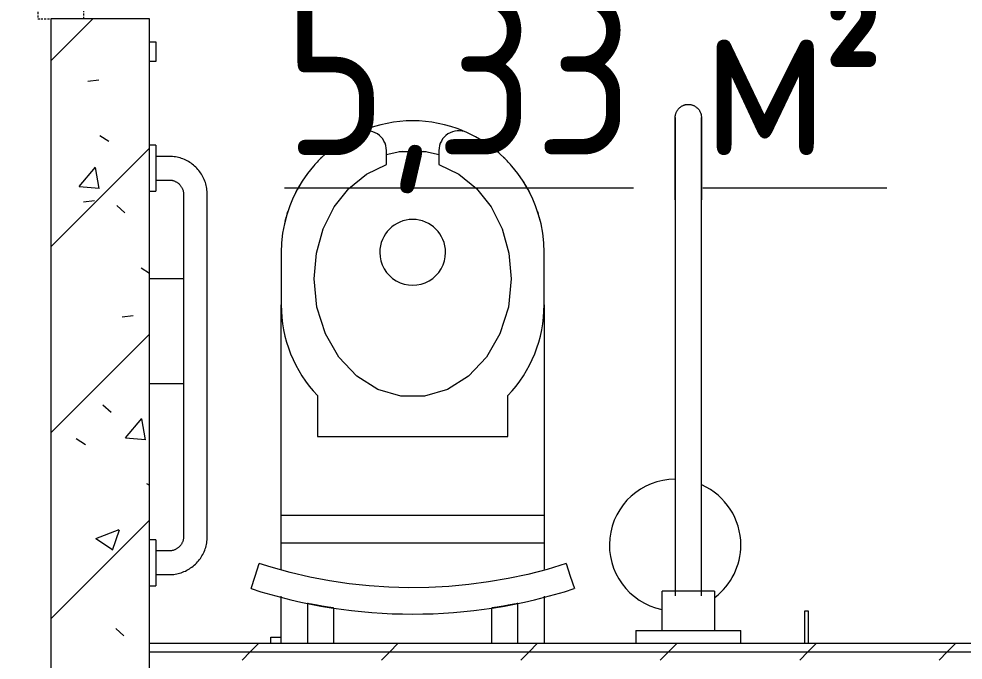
# Model space of a CAD drawing. Header units: millimetres. Extents: x -515342 to 330399, y -224905 to 507333.
# Drawn here: x -286772 to -285335, y -25979 to -25004 of the extents above; entities that cross this region are included whole.
import ezdxf

# ---------------------------------------------------------------- set-up
doc = ezdxf.new("R2010")
doc.units = ezdxf.units.MM
doc.linetypes.add('ASVP_Невидимые', pattern=[5, 3, -2])
for name, color, linetype, lineweight in [('Двери', 7, 'Continuous', 0), ('Марки помещений', 7, 'Continuous', 0), ('Оборудование', 7, 'Continuous', 0), ('Сантехника', 7, 'Continuous', 0), ('Стены внутренние', 7, 'Continuous', 0), ('Стены отделка', 7, 'Continuous', 0), ('Стены перегородки', 7, 'Continuous', 0), ('Стены штриховка', 7, 'Continuous', 0)]:
    doc.layers.add(name, color=color, linetype=linetype, lineweight=lineweight)
doc.styles.add('GOST Common_1', font='', dxfattribs={"width": 0.9, "height": 250})
doc.styles.add('GOST Common_2', font='', dxfattribs={"width": 0.9, "height": 250})
doc.styles.get('GOST Common_1').set_extended_font_data('GOST Common')
doc.styles.get('GOST Common_2').set_extended_font_data('GOST Common')
pattern_1 = [(45, (-374753.14, -35598.53), (-106.06602, 106.06602), [])]

# ---------------------------------------------------------------- blocks, each defined once
blk = doc.blocks.new('Дверь_Деревянная_1 полотно - АР_Дверь_Санузел_1000х2000h_полотно__Г_Пр-8738115-О_АР_П_1_0_000_План 1 этажа')
at = {"layer": 'Двери', "lineweight": 18}
for p, q in [((-500, 95), (-500, 1095)), ((-500, 1095), (-460, 1095)), ((-460, 930), (-460, 1095)), ((-460, 330), (-460, 860)), ((-460, 95), (-460, 260)), ((-530, 95), (-500, 95)), ((-530, 95), (-530, 25)), ((-500, 55), (-500, 95)), ((-460, 95), (-500, 95)), ((530, 95), (500, 95)), ((500, 55), (500, 95)), ((530, 95), (530, 25)), ((-500, 55), (-490, 55)), ((-490, 25), (-490, 55)), ((500, 55), (490, 55)), ((490, 25), (490, 55)), ((-530, 25), (-490, 25)), ((530, 25), (490, 25))]:
    blk.add_line(p, q, dxfattribs=at)
at = {"layer": 'Двери', "linetype": 'ASVP_Невидимые', "lineweight": 18}
for p, q in [((-550, 95), (-550, 75)), ((-530, 95), (-550, 95)), ((530, 95), (550, 95)), ((550, 95), (550, 75)), ((-550, 25), (-530, 25)), ((550, 25), (530, 25))]:
    blk.add_line(p, q, dxfattribs=at)
at = {"layer": 'Двери', "lineweight": 18}
blk.add_arc((-500, 95), 1000, 0, 90, dxfattribs=at)
blk = doc.blocks.new('Опорный поручень - Откидной поручень для унитаза-8752278-О_АР_П_1_0_000_План 1 этажа')
at = {"layer": 'Оборудование'}
for p, q in [((88980, 10320), (88980, 9717.7)), ((89020, 9717.7), (89020, 10320)), ((89040, 9725), (88960, 9725)), ((88960, 9685), (88960, 9725)), ((89040, 9725), (89040, 9685)), ((88960, 9665), (88960, 9685)), ((89040, 9685), (89040, 9665)), ((88920, 9665), (89080, 9665)), ((88920, 9665), (88920, 9645)), ((89080, 9645), (89080, 9665))]:
    blk.add_line(p, q, dxfattribs=at)
at = {"layer": 'Оборудование', "flags": 128}
for points in [[(88980, 10445), (88980, 10445.8), (88980.1, 10446.6), (88980.1, 10447.4), (88980.3, 10448.2), (88980.4, 10449), (88980.6, 10449.8), (88980.8, 10450.5), (88981, 10451.3), (88981.3, 10452), (88981.6, 10452.8), (88981.9, 10453.5), (88982.3, 10454.2), (88982.6, 10454.9), (88983.1, 10455.6), (88983.5, 10456.3), (88984, 10456.9), (88984.4, 10457.6), (88985, 10458.2), (88985.5, 10458.8), (88986.1, 10459.3), (88986.7, 10459.9), (88987.3, 10460.4), (88987.9, 10460.9), (88988.5, 10461.4), (88989.2, 10461.8), (88989.9, 10462.2), (88990.6, 10462.6), (88991.3, 10463), (88992, 10463.3), (88992.8, 10463.6), (88993.5, 10463.9), (88994.3, 10464.2), (88995, 10464.4), (88995.8, 10464.6), (88996.6, 10464.7), (88997.4, 10464.8), (88998.2, 10464.9), (88999, 10465), (88999.8, 10465), (89000, 10465)], [(89000, 10465), (89000.8, 10465), (89001.6, 10464.9), (89002.4, 10464.9), (89003.2, 10464.7), (89004, 10464.6), (89004.8, 10464.4), (89005.5, 10464.2), (89006.3, 10464), (89007, 10463.7), (89007.8, 10463.4), (89008.5, 10463.1), (89009.2, 10462.7), (89009.9, 10462.4), (89010.6, 10461.9), (89011.3, 10461.5), (89011.9, 10461), (89012.6, 10460.6), (89013.2, 10460), (89013.8, 10459.5), (89014.3, 10458.9), (89014.9, 10458.3), (89015.4, 10457.7), (89015.9, 10457.1), (89016.4, 10456.5), (89016.8, 10455.8), (89017.2, 10455.1), (89017.6, 10454.4), (89018, 10453.7), (89018.3, 10453), (89018.6, 10452.2), (89018.9, 10451.5), (89019.2, 10450.7), (89019.4, 10450), (89019.6, 10449.2), (89019.7, 10448.4), (89019.8, 10447.6), (89019.9, 10446.8), (89020, 10446), (89020, 10445.2), (89020, 10445)], [(88980, 10320), (88980, 10325), (88980, 10330), (88980, 10335), (88980, 10339.9), (88980, 10344.8), (88980, 10349.7), (88980, 10354.5), (88980, 10359.3), (88980, 10364), (88980, 10368.7), (88980, 10373.2), (88980, 10377.7), (88980, 10382.1), (88980, 10386.4), (88980, 10390.6), (88980, 10394.6), (88980, 10398.6), (88980, 10402.4), (88980, 10406.1), (88980, 10409.7), (88980, 10413.1), (88980, 10416.3), (88980, 10419.5), (88980, 10422.4), (88980, 10425.2), (88980, 10427.8), (88980, 10430.2), (88980, 10432.5), (88980, 10434.6), (88980, 10436.5), (88980, 10438.2), (88980, 10439.8), (88980, 10441.1), (88980, 10442.2), (88980, 10443.2), (88980, 10443.9), (88980, 10444.5), (88980, 10444.8), (88980, 10445), (88980, 10445)], [(88980, 10445), (88980, 10444.9), (88980, 10444.6), (88980, 10444.1), (88980, 10443.4), (88980, 10442.5), (88980, 10441.4), (88980, 10440.1), (88980, 10438.7), (88980, 10437), (88980, 10435.1), (88980, 10433.1), (88980, 10430.9), (88980, 10428.5), (88980, 10425.9), (88980, 10423.2), (88980, 10420.3), (88980, 10417.2), (88980, 10414), (88980, 10410.6), (88980, 10407.1), (88980, 10403.4), (88980, 10399.6), (88980, 10395.7), (88980, 10391.7), (88980, 10387.5), (88980, 10383.3), (88980, 10378.9), (88980, 10374.5), (88980, 10369.9), (88980, 10365.3), (88980, 10360.6), (88980, 10355.8), (88980, 10351), (88980, 10346.2), (88980, 10341.2), (88980, 10336.3), (88980, 10331.3), (88980, 10326.3), (88980, 10321.3), (88980, 10320)], [(89020, 10320), (89020, 10325), (89020, 10330), (89020, 10335), (89020, 10339.9), (89020, 10344.8), (89020, 10349.7), (89020, 10354.5), (89020, 10359.3), (89020, 10364), (89020, 10368.7), (89020, 10373.2), (89020, 10377.7), (89020, 10382.1), (89020, 10386.4), (89020, 10390.6), (89020, 10394.6), (89020, 10398.6), (89020, 10402.4), (89020, 10406.1), (89020, 10409.7), (89020, 10413.1), (89020, 10416.3), (89020, 10419.5), (89020, 10422.4), (89020, 10425.2), (89020, 10427.8), (89020, 10430.2), (89020, 10432.5), (89020, 10434.6), (89020, 10436.5), (89020, 10438.2), (89020, 10439.8), (89020, 10441.1), (89020, 10442.2), (89020, 10443.2), (89020, 10443.9), (89020, 10444.5), (89020, 10444.8), (89020, 10445), (89020, 10445)], [(89020, 10445), (89020, 10444.9), (89020, 10444.6), (89020, 10444.1), (89020, 10443.4), (89020, 10442.5), (89020, 10441.4), (89020, 10440.1), (89020, 10438.7), (89020, 10437), (89020, 10435.1), (89020, 10433.1), (89020, 10430.9), (89020, 10428.5), (89020, 10425.9), (89020, 10423.2), (89020, 10420.3), (89020, 10417.2), (89020, 10414), (89020, 10410.6), (89020, 10407.1), (89020, 10403.4), (89020, 10399.6), (89020, 10395.7), (89020, 10391.7), (89020, 10387.5), (89020, 10383.3), (89020, 10378.9), (89020, 10374.5), (89020, 10369.9), (89020, 10365.3), (89020, 10360.6), (89020, 10355.8), (89020, 10351), (89020, 10346.2), (89020, 10341.2), (89020, 10336.3), (89020, 10331.3), (89020, 10326.3), (89020, 10321.3), (89020, 10320)]]:
    blk.add_lwpolyline(points, dxfattribs=at)
blk = doc.blocks.new('МГН_Санузел_Поручень горизонтальный - АР_Сантехнические приборы_МГН_Поручень горизонтальный-V255-О_АР_П_1_0_000_План 1 этажа')
at = {"layer": 'Сантехника'}
for p, q in [((-1190.8, 0), (-1190.8, -10)), ((-1155.8, -10), (-1190.8, -10)), ((-1173.8, -10), (-1173.8, -30)), ((-1120.8, -10), (-1155.8, -10)), ((-1137.8, -30), (-1137.8, -10)), ((-1120.8, -10), (-1120.8, 0)), ((-590.8, 0), (-590.8, -10)), ((-555.8, -10), (-590.8, -10)), ((-573.8, -10), (-573.8, -30)), ((-520.8, -10), (-555.8, -10)), ((-537.8, -30), (-537.8, -10)), ((-520.8, -10), (-520.8, 0)), ((-595.8, -52), (-1115.8, -52)), ((-1115.8, -88), (-595.8, -88))]:
    blk.add_line(p, q, dxfattribs=at)
at = {"layer": 'Сантехника', "flags": 128}
for points in [[(-1173.8, -30), (-1173.7, -32.3), (-1173.6, -34.6), (-1173.4, -36.9), (-1173.1, -39.2), (-1172.6, -41.5), (-1172.1, -43.8), (-1171.5, -46), (-1170.9, -48.2), (-1170.1, -50.4), (-1169.2, -52.6), (-1168.3, -54.7), (-1167.2, -56.8), (-1166.1, -58.8), (-1164.9, -60.8), (-1163.7, -62.7), (-1162.3, -64.6), (-1160.9, -66.5), (-1159.4, -68.2), (-1157.8, -70), (-1156.2, -71.6), (-1154.5, -73.2), (-1152.8, -74.7), (-1150.9, -76.1), (-1149.1, -77.5), (-1147.1, -78.8), (-1145.2, -80), (-1143.1, -81.2), (-1141.1, -82.2), (-1139, -83.2), (-1136.8, -84.1), (-1134.6, -84.9), (-1132.4, -85.6), (-1130.2, -86.2), (-1127.9, -86.7), (-1125.7, -87.2), (-1123.4, -87.5), (-1121.1, -87.8), (-1118.7, -87.9), (-1116.4, -88), (-1115.8, -88)], [(-1115.8, -52), (-1116.7, -52), (-1117.6, -51.9), (-1118.4, -51.8), (-1119.3, -51.7), (-1120.2, -51.6), (-1121, -51.4), (-1121.9, -51.1), (-1122.7, -50.9), (-1123.5, -50.6), (-1124.4, -50.3), (-1125.2, -49.9), (-1126, -49.5), (-1126.7, -49.1), (-1127.5, -48.6), (-1128.2, -48.2), (-1128.9, -47.6), (-1129.6, -47.1), (-1130.3, -46.5), (-1131, -45.9), (-1131.6, -45.3), (-1132.2, -44.7), (-1132.8, -44), (-1133.3, -43.3), (-1133.8, -42.6), (-1134.3, -41.9), (-1134.8, -41.1), (-1135.2, -40.4), (-1135.6, -39.6), (-1136, -38.8), (-1136.3, -38), (-1136.6, -37.1), (-1136.9, -36.3), (-1137.1, -35.5), (-1137.3, -34.6), (-1137.5, -33.7), (-1137.6, -32.9), (-1137.7, -32), (-1137.8, -31.1), (-1137.8, -30.2), (-1137.8, -30)], [(-573.8, -30), (-573.8, -30.9), (-573.9, -31.8), (-574, -32.6), (-574.1, -33.5), (-574.2, -34.4), (-574.4, -35.2), (-574.7, -36.1), (-574.9, -36.9), (-575.2, -37.8), (-575.5, -38.6), (-575.9, -39.4), (-576.3, -40.2), (-576.7, -40.9), (-577.2, -41.7), (-577.6, -42.4), (-578.1, -43.1), (-578.7, -43.8), (-579.3, -44.5), (-579.8, -45.2), (-580.5, -45.8), (-581.1, -46.4), (-581.8, -47), (-582.5, -47.5), (-583.2, -48), (-583.9, -48.5), (-584.7, -49), (-585.4, -49.4), (-586.2, -49.8), (-587, -50.2), (-587.8, -50.5), (-588.7, -50.8), (-589.5, -51.1), (-590.3, -51.3), (-591.2, -51.5), (-592.1, -51.7), (-592.9, -51.8), (-593.8, -51.9), (-594.7, -52), (-595.6, -52), (-595.8, -52)], [(-595.8, -88), (-593.5, -88), (-591.2, -87.8), (-588.9, -87.6), (-586.6, -87.3), (-584.3, -86.8), (-582, -86.3), (-579.8, -85.7), (-577.6, -85.1), (-575.4, -84.3), (-573.2, -83.4), (-571.1, -82.5), (-569, -81.4), (-567, -80.3), (-565, -79.1), (-563, -77.9), (-561.2, -76.5), (-559.3, -75.1), (-557.6, -73.6), (-555.8, -72), (-554.2, -70.4), (-552.6, -68.7), (-551.1, -67), (-549.7, -65.1), (-548.3, -63.3), (-547, -61.3), (-545.8, -59.4), (-544.6, -57.3), (-543.6, -55.3), (-542.6, -53.2), (-541.7, -51), (-540.9, -48.8), (-540.2, -46.6), (-539.6, -44.4), (-539.1, -42.1), (-538.6, -39.9), (-538.3, -37.6), (-538, -35.3), (-537.9, -32.9), (-537.8, -30.6), (-537.8, -30)]]:
    blk.add_lwpolyline(points, dxfattribs=at)
blk = doc.blocks.new('Унитаз - Общественные _МГН_ - Объем смыва более 6_1 л-V256-О_АР_П_1_0_000_План 1 этажа')
at = {"layer": 'Сантехника'}
for p, q in [((88.7, 246), (107.8, 239.8)), ((107.8, 239.8), (126.8, 233.7)), ((5, 200), (77, 200)), ((118.2, 200), (157.6, 200)), ((157.6, 200), (200, 200)), ((157.6, -200), (157.6, 200)), ((200, -200), (200, 200)), ((200, 200), (520, 200)), ((600, 200), (520, 200)), ((66.2, 160), (5, 160)), ((382.3, 145), (320, 145)), ((320, 145), (320, -145)), ((5, 120), (59.1, 120)), ((733.5, 40), (754.9, 40)), ((753.4, 20.7), (754, 16.1)), ((754, -16.1), (753.4, -20.7)), ((754.9, -40), (733.5, -40)), ((59.1, -120), (5, -120)), ((320, -145), (382.3, -145)), ((5, -160), (66.2, -160)), ((77, -200), (5, -200)), ((157.6, -200), (118.2, -200)), ((200, -200), (157.6, -200)), ((520, -200), (200, -200)), ((520, -200), (600, -200)), ((107.8, -239.8), (88.7, -246)), ((126.8, -233.7), (107.8, -239.8))]:
    blk.add_line(p, q, dxfattribs=at)
at = {"layer": 'Сантехника', "flags": 128}
for points in [[(126.8, -233.7), (118, -204.5), (110.4, -175.1), (104, -145.4), (98.8, -115.5), (94.8, -85.3), (92, -55.1), (90.4, -24.7), (90, 5.7), (90.9, 36.1), (92.9, 66.4), (96.2, 96.6), (100.6, 126.7), (106.3, 156.6), (113.2, 186.2), (121.2, 215.5), (126.8, 233.7)], [(560, -150), (516.9, -145.6), (476.3, -132.8), (440.6, -112.3), (411.9, -85.2), (391.7, -53.2), (381.3, -18.1), (381.3, 18.1), (391.7, 53.2), (411.9, 85.2), (440.6, 112.3), (476.3, 132.8), (516.9, 145.6), (560, 150)], [(560, 150), (598.7, 146.5), (635.6, 136.1), (669, 119.4), (697.2, 97.1), (719.1, 70.2), (733.5, 40)], [(748.7, 40.3), (753.6, 19.3), (753.6, -19.3), (748.7, -40.3)], [(733.5, -40), (719.1, -70.2), (697.2, -97.1), (669, -119.4), (635.6, -136.1), (598.7, -146.5), (560, -150)]]:
    blk.add_lwpolyline(points, dxfattribs=at)
at = {"layer": 'Сантехника'}
for centre, radius, start, end in [((850, 0), 800, 162.0951, 197.9049), ((520, 0), 200, 90, 133.5312), ((600, 0), 200, 24.3266, 90), ((600, 0), 200, 72.0106, 76.5027), ((600, 0), 200, 57.6191, 63.0038), ((600, 0), 200, 43.7417, 49.503), ((600, 0), 200, 30.0357, 36.0001), ((754.9, 70), 30, 270, 24.3266), ((600, 0), 200, 337.4028, 22.5972), ((600, 0), 50, 90, 270), ((600, 0), 50, 270, 90), ((754.9, -70), 30, 335.6734, 90), ((600, 0), 200, 270, 335.6734), ((600, 0), 200, 323.9999, 329.9643), ((600, 0), 200, 310.497, 316.2583), ((520, 0), 200, 226.4688, 270), ((600, 0), 200, 296.9962, 302.3809), ((600, 0), 200, 283.4973, 287.9894)]:
    blk.add_arc(centre, radius, start, end, dxfattribs=at)
for points, knots in [([(59.1, 120), (59.1, 120), (59.2, 120.8), (59.7, 124.4), (60.6, 129.9), (61.7, 136.5), (62.8, 142.4), (63.6, 146.8), (64.2, 150), (64.7, 152.9), (65.4, 156.2), (66, 159.2), (66.2, 160), (66.2, 160)], [0, 0, 0, 0, 0.111111, 0.222222, 0.333333, 0.444444, 0.555556, 0.611111, 0.666667, 0.722222, 0.777778, 0.888889, 1, 1, 1, 1]), ([(66.2, -160), (66.2, -160), (66, -159.2), (65.4, -156.2), (64.7, -152.9), (64.2, -150), (63.6, -146.8), (63, -143.5), (62.3, -140), (61.5, -135.4), (60.6, -129.9), (59.7, -124.4), (59.2, -120.8), (59.1, -120), (59.1, -120)], [0, 0, 0, 0, 0.111111, 0.222222, 0.277778, 0.333333, 0.388889, 0.444444, 0.5, 0.555556, 0.666667, 0.777778, 0.888889, 1, 1, 1, 1])]:
    blk.add_open_spline(points, degree=3, knots=knots, dxfattribs=at)
blk = doc.blocks.new('2D_МГН_Санузел_Аксессуары - АР_Сантехнические приборы_Автоматический диспансер для туалетной бумаги-V293-О_АР_П_1_0_000_План 1 этажа')
at = {"layer": 'Сантехника'}
for p, q in [((-189.1, 75), (-189.1, 127.2)), ((-29.1, 127), (-29.1, 75))]:
    blk.add_line(p, q, dxfattribs=at)
blk = doc.blocks.new('2D_МГН_Санузел_Аксессуары - АР_Сантехнические приборы_Комплект 1-V295-О_АР_П_1_0_000_План 1 этажа')
at = {"layer": 'Сантехника'}
for p, q in [((-124.1, 37.5), (-124.1, 47.5)), ((-124.1, 47.5), (-108.5, 47.5))]:
    blk.add_line(p, q, dxfattribs=at)
blk = doc.blocks.new('2D_МГН_Санузел_Аксессуары - АР_Сантехнические приборы_Система вызова помощи в санузел-10688741-О_АР_П_1_0_000_План 1 этажа')
at = {"layer": 'Сантехника'}
for p, q in [((-124.1, 75), (-124.1, 85)), ((-124.1, 85), (-94.1, 85)), ((-94.1, 85), (-94.1, 75))]:
    blk.add_line(p, q, dxfattribs=at)
blk = doc.blocks.new('2D_МГН_Санузел_Аксессуары - АР_Сантехнические приборы_Универсальный травмобезопасный держатель _крючок для костылей_-10688743-О_АР_П_1_0_000_План 1 этажа')
at = {"layer": 'Сантехника'}
for p, q in [((-111.6, 37.5), (-111.6, 87.5)), ((-111.6, 87.5), (-106.6, 87.5)), ((-106.6, 87.5), (-106.6, 37.5))]:
    blk.add_line(p, q, dxfattribs=at)
blk = doc.blocks.new('2D_МГН_Санузел_Аксессуары - АР_Сантехнические приборы_Корзина для мусора-V297-О_АР_П_1_0_000_План 1 этажа')
at = {"layer": 'Сантехника'}
for start, end in [(89.9337, 258.2061), (360, 65.9364), (307.3927, 360)]:
    blk.add_arc((-109.1, 187.5), 100, start, end, dxfattribs=at)

msp = doc.modelspace()

# ---------------------------------------------------------------- hatches: boundary and pattern name
at = {"layer": 'Стены внутренние'}
h = msp.add_hatch(dxfattribs=at)
h.set_pattern_fill('FP_3', color=256, style=0, pattern_type=2)
h.set_pattern_definition([(45, (-374753.14, -35598.53), (-141.42136, 141.42136), [])])
h.paths.add_polyline_path([(-286573.1427, -26203.5295), (-286573.1427, -25003.5295), (-286723.1427, -25003.5295), (-286723.1427, -26203.5295)])
h = msp.add_hatch(dxfattribs=at)
h.set_pattern_fill('FP_4', color=256, style=0, pattern_type=2)
h.set_pattern_definition([(50, (-374753.14, -35598.53), (364.3679, -31.8783), [38.1, -419.1]), (355, (-374753.14, -35598.53), (-70.4859, 382.1133), [30.48, -335.28]), (100.451, (-374722.78, -35601.2), (293.885, 350.2334), [32.38, -356.18]), (46.184, (-374753.14, -35496.93), (542.1585, -84.0858), [57.15, -628.65]), (96.636, (-374707.96, -35503.94), (474.805, 494.8554), [48.57, -534.27]), (351.184, (-374753.14, -35496.93), (474.8102, 494.85), [45.72, -502.92]), (21, (-374702.34, -35522.33), (303.2285, -204.5305), [38.1, -419.1]), (326, (-374702.34, -35522.33), (123.6039, 368.376), [30.48, -335.28]), (71.451, (-374677.07, -35539.37), (426.8341, 163.8427), [32.38, -356.18]), (37.5, (-374753.14, -35598.53), (6.17665, 169.11015), [16.764, -314.452, 16.764, -323.596, -336.55]), (37.5, (-374753.14, -35598.53), (6.17665, 169.11015), [-671.576, 16.764, -319.786]), (7.5, (-374753.14, -35598.53), (133.63888, 200.3615), [16.764, -177.292, 16.764, -306.832, -128.27]), (7.5, (-374753.14, -35598.53), (133.63888, 200.3615), [-517.652, 16.764, -111.506]), (327.5, (-374866.43, -35598.53), (271.18182, -11.45836), [16.764, -110.236, 16.764, -379.476, -525.78]), (327.5, (-374866.43, -35598.53), (271.18182, -11.45836), [-523.24, 16.764, -509.016]), (317.5, (-374917.23, -35598.53), (296.2585, 50.85285), [16.764, -148.336, 16.764, -246.38, -373.38]), (317.5, (-374917.23, -35598.53), (296.2585, 50.85285), [-428.244, 16.764, -356.616])])
h.paths.add_polyline_path([(-286573.1427, -26203.5295), (-286573.1427, -25003.5295), (-286723.1427, -25003.5295), (-286723.1427, -26203.5295)])
h = msp.add_hatch(dxfattribs=at)
h.set_pattern_fill('FP_11', color=256, style=0, pattern_type=2)
h.set_pattern_definition(pattern_1)
h.paths.add_polyline_path([(-283973.1427, -25966.0295), (-283973.1427, -25953.5295), (-286573.1427, -25953.5295), (-286573.1427, -25966.0295), (-284186.14, -25966.0295)])
h = msp.add_hatch(dxfattribs=at)
h.set_pattern_fill('FP_11', color=256, style=0, pattern_type=2)
h.set_pattern_definition(pattern_1)
h.paths.add_polyline_path([(-284186.14, -25978.5295), (-283973.1427, -25978.5295), (-283973.1427, -25966.0295), (-286573.1427, -25966.0295), (-286573.1427, -25978.5295), (-284408.2223, -25978.5295)])

# ---------------------------------------------------------------- linework, layer by layer
at = {"layer": 'Стены отделка'}
msp.add_line((-283973.1427, -25953.5295), (-286573.1427, -25953.5295), dxfattribs=at)
at = {"layer": 'Стены перегородки'}
for p, q in [((-286573.1427, -25003.5295), (-286723.1427, -25003.5295)), ((-286723.1427, -25003.5295), (-286723.1427, -26203.5295)), ((-286573.1427, -26203.5295), (-286573.1427, -25003.5295))]:
    msp.add_line(p, q, dxfattribs=at)
at = {"layer": 'Стены штриховка'}
msp.add_line((-286573.1427, -25966.0295), (-283973.1427, -25966.0295), dxfattribs=at)

# ---------------------------------------------------------------- block references
at = {"layer": 'Двери', "rotation": 89.99999999999982}
msp.add_blockref('Дверь_Деревянная_1 полотно - АР_Дверь_Санузел_1000х2000h_полотно__Г_Пр-8738115-О_АР_П_1_0_000_План 1 этажа', (-286648.1427, -24453.5295), dxfattribs=at)
at = {"layer": 'Оборудование'}
msp.add_blockref('Опорный поручень - Откидной поручень для унитаза-8752278-О_АР_П_1_0_000_План 1 этажа', (-374753.1427, -35598.5295), dxfattribs=at)
at = {"layer": 'Сантехника'}
for name, p, rotation in [('2D_МГН_Санузел_Аксессуары - АР_Сантехнические приборы_Система вызова помощи в санузел-10688741-О_АР_П_1_0_000_План 1 этажа', (-286648.1427, -25162.6041), 269.9999999999998), ('Унитаз - Общественные _МГН_ - Объем смыва более 6_1 л-V256-О_АР_П_1_0_000_План 1 этажа', (-286172.5594, -25958.5295), 90.00000000000087), ('МГН_Санузел_Поручень горизонтальный - АР_Сантехнические приборы_МГН_Поручень горизонтальный-V255-О_АР_П_1_0_000_План 1 этажа', (-286573.1427, -24674.7573), 90.00000000000092), ('2D_МГН_Санузел_Аксессуары - АР_Сантехнические приборы_Автоматический диспансер для туалетной бумаги-V293-О_АР_П_1_0_000_План 1 этажа', (-286648.1427, -25587.6041), 269.9999999999998)]:
    msp.add_blockref(name, p, dxfattribs=dict(at, rotation=rotation))
for name, p in [('2D_МГН_Санузел_Аксессуары - АР_Сантехнические приборы_Корзина для мусора-V297-О_АР_П_1_0_000_План 1 этажа', (-285664.0681, -25991.0295)), ('2D_МГН_Санузел_Аксессуары - АР_Сантехнические приборы_Универсальный травмобезопасный держатель _крючок для костылей_-10688743-О_АР_П_1_0_000_План 1 этажа', (-285464.0681, -25991.0295)), ('2D_МГН_Санузел_Аксессуары - АР_Сантехнические приборы_Комплект 1-V295-О_АР_П_1_0_000_План 1 этажа', (-286264.0681, -25991.0295))]:
    msp.add_blockref(name, p, dxfattribs=at)

# ---------------------------------------------------------------- texts
at = {"layer": 'Марки помещений', "char_height": 250, "attachment_point": 1}
for s, insert, width, style in [('\\L5,33 ', (-286367.7687, -24960.505), 772.025062, 'GOST Common_1'), ('\\L\\fGOST Common|b0|i0|c238|p34|;\\W.9;\\L²', (-285552.1906, -24960.505), 165.949312, 'GOST Common_2'), ('\\L\\fGOST Common|b0|i0|c204|p34|;\\W.9;\\Lм', (-285730.7843, -24960.505), 216.455625, 'GOST Common_1')]:
    msp.add_mtext(s, dxfattribs=dict(at, insert=insert, width=width, style=style))

doc.saveas('drawing.dxf')
